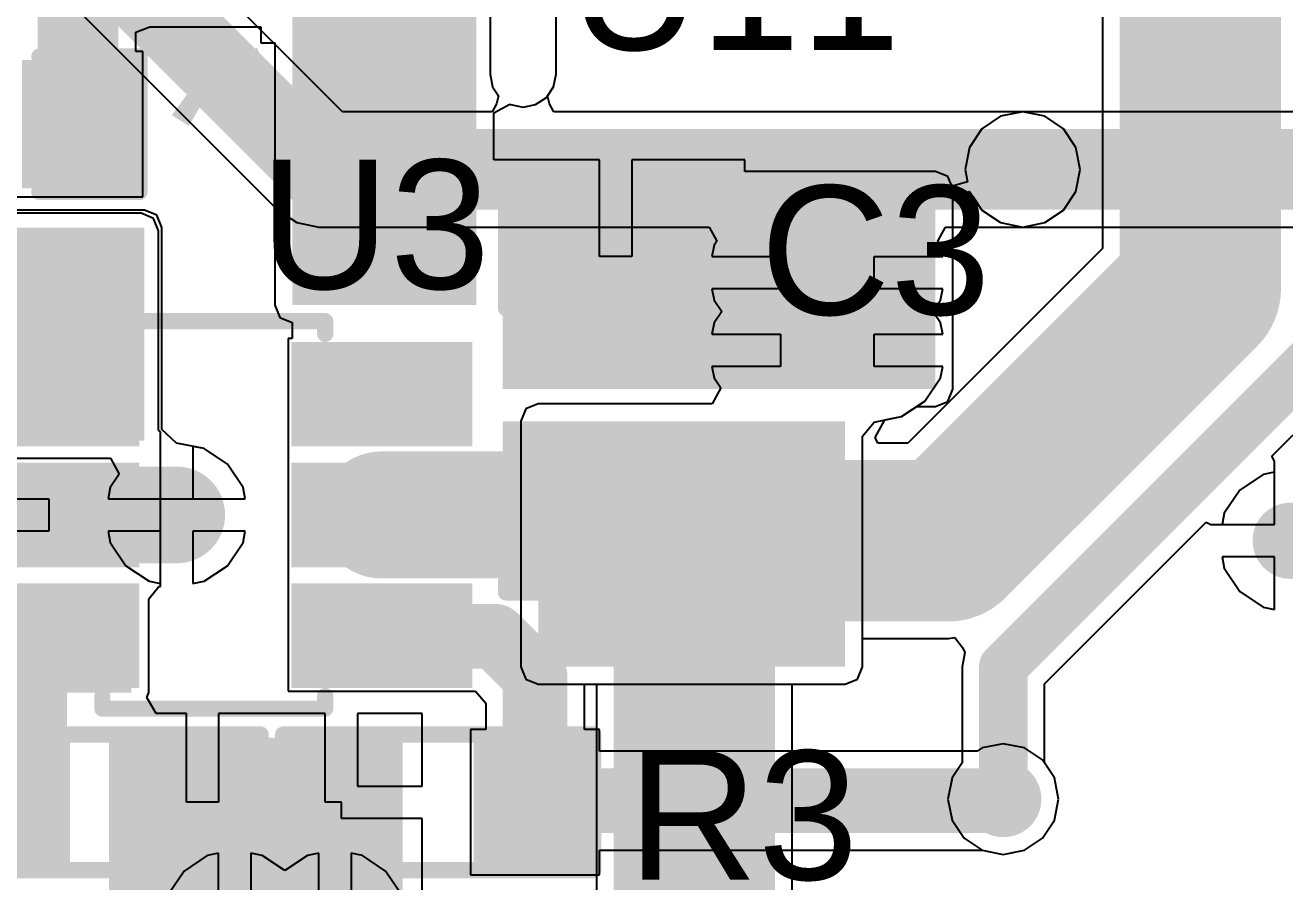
# Model space of a CAD drawing. Header units: millimetres. Extents: x -0.26 to 4.68, y -0.29 to 2.93.
# Drawn here: x 0.9071 to 1.2972, y 0.5914 to 0.8567 of the extents above; entities that cross this region are included whole.
import ezdxf

# ---------------------------------------------------------------- set-up
doc = ezdxf.new("R2010")
doc.units = ezdxf.units.MM
doc.header["$MEASUREMENT"] = 0
for name, color, linetype in [('BottomLayer', 5, 'Continuous'), ('BottomSolder', 6, 'Continuous'), ('TopLayer', 1, 'Continuous'), ('TopOverlay', 2, 'Continuous'), ('TopPaste', 8, 'Continuous'), ('TopSolder', 216, 'Continuous'), ('ViaHoleLayer', 16, 'Continuous')]:
    doc.layers.add(name, color=color, linetype=linetype)
doc.styles.add('Arial', font='arial.ttf', dxfattribs={"height": 0.2})

# ---------------------------------------------------------------- blocks, each defined once
blk = doc.blocks.new('C___0805_21')
at = {"layer": 'TopLayer'}
for points in [[(-0.06, 0.03), (-0.02, 0.03), (-0.02, -0.03), (-0.06, -0.03)], [(0.02, 0.03), (0.06, 0.03), (0.06, -0.03), (0.02, -0.03)]]:
    blk.add_hatch(color=1, dxfattribs=at).paths.add_polyline_path(points)
at = {"layer": 'TopPaste'}
for points in [[(-0.06, 0.03), (-0.02, 0.03), (-0.02, -0.03), (-0.06, -0.03)], [(0.02, 0.03), (0.06, 0.03), (0.06, -0.03), (0.02, -0.03)]]:
    blk.add_hatch(color=8, dxfattribs=at).paths.add_polyline_path(points)
at = {"layer": 'TopSolder'}
for points in [[(-0.06276, 0.03276), (-0.01724, 0.03276), (-0.01724, -0.03276), (-0.06276, -0.03276)], [(0.01724, 0.03276), (0.06276, 0.03276), (0.06276, -0.03276), (0.01724, -0.03276)]]:
    blk.add_hatch(color=216, dxfattribs=at).paths.add_polyline_path(points)
at = {"layer": 'TopOverlay', "const_width": 0.005}
for points in [[(-0.064, 0.034), (-0.064, -0.034)], [(-0.064, 0.034), (-0.024, 0.034)], [(0.024, 0.034), (0.064, 0.034)], [(0.064, 0.034), (0.064, -0.034)], [(-0.064, -0.034), (-0.024, -0.034)], [(0.024, -0.034), (0.064, -0.034)]]:
    blk.add_lwpolyline(points, dxfattribs=at)
at = {"layer": 'TopOverlay', "const_width": 0.0025}
for points in [[(-0.06525, 0.034, 1), (-0.06275, 0.034, 1)], [(-0.06525, 0.034, 1), (-0.06275, 0.034, 1)], [(-0.02525, 0.034, 1), (-0.02275, 0.034, 1)], [(0.02275, 0.034, 1), (0.02525, 0.034, 1)], [(0.06275, 0.034, 1), (0.06525, 0.034, 1)], [(0.06275, 0.034, 1), (0.06525, 0.034, 1)], [(-0.06525, -0.034, 1), (-0.06275, -0.034, 1)], [(-0.06525, -0.034, 1), (-0.06275, -0.034, 1)], [(-0.02525, -0.034, 1), (-0.02275, -0.034, 1)], [(0.02275, -0.034, 1), (0.02525, -0.034, 1)], [(0.06275, -0.034, 1), (0.06525, -0.034, 1)], [(0.06275, -0.034, 1), (0.06525, -0.034, 1)]]:
    blk.add_lwpolyline(points, format="xyb", close=True, dxfattribs=at)
blk = doc.blocks.new('SOT_23_6_34')
at = {"layer": 'TopLayer'}
for points in [[(-0.07559, 0.04961), (-0.02756, 0.04961), (-0.02756, 0.0252), (-0.07559, 0.0252)], [(0.02756, 0.04961), (0.07559, 0.04961), (0.07559, 0.0252), (0.02756, 0.0252)], [(-0.07559, 0.0122), (-0.02756, 0.0122), (-0.02756, -0.0122), (-0.07559, -0.0122)], [(0.02756, 0.0122), (0.07559, 0.0122), (0.07559, -0.0122), (0.02756, -0.0122)], [(-0.07559, -0.0252), (-0.02756, -0.0252), (-0.02756, -0.04961), (-0.07559, -0.04961)], [(0.02756, -0.0252), (0.07559, -0.0252), (0.07559, -0.04961), (0.02756, -0.04961)]]:
    blk.add_hatch(color=1, dxfattribs=at).paths.add_polyline_path(points)
at = {"layer": 'TopPaste'}
for points in [[(-0.07559, 0.04961), (-0.02756, 0.04961), (-0.02756, 0.0252), (-0.07559, 0.0252)], [(0.02756, 0.04961), (0.07559, 0.04961), (0.07559, 0.0252), (0.02756, 0.0252)], [(-0.07559, 0.0122), (-0.02756, 0.0122), (-0.02756, -0.0122), (-0.07559, -0.0122)], [(0.02756, 0.0122), (0.07559, 0.0122), (0.07559, -0.0122), (0.02756, -0.0122)], [(-0.07559, -0.0252), (-0.02756, -0.0252), (-0.02756, -0.04961), (-0.07559, -0.04961)], [(0.02756, -0.0252), (0.07559, -0.0252), (0.07559, -0.04961), (0.02756, -0.04961)]]:
    blk.add_hatch(color=8, dxfattribs=at).paths.add_polyline_path(points)
at = {"layer": 'TopSolder'}
for points in [[(-0.07959, 0.05361), (-0.02356, 0.05361), (-0.02356, 0.0212), (-0.07959, 0.0212)], [(0.02356, 0.05361), (0.07959, 0.05361), (0.07959, 0.0212), (0.02356, 0.0212)], [(-0.07959, 0.0162), (-0.02356, 0.0162), (-0.02356, -0.0162), (-0.07959, -0.0162)], [(0.02356, 0.0162), (0.07959, 0.0162), (0.07959, -0.0162), (0.02356, -0.0162)], [(-0.07959, -0.0212), (-0.02356, -0.0212), (-0.02356, -0.05361), (-0.07959, -0.05361)], [(0.02356, -0.0212), (0.07959, -0.0212), (0.07959, -0.05361), (0.02356, -0.05361)]]:
    blk.add_hatch(color=216, dxfattribs=at).paths.add_polyline_path(points)
at = {"layer": 'TopOverlay', "const_width": 0.005}
for points in [[(-0.035, 0.06), (0.034, 0.06)], [(-0.035, 0.05606), (-0.035, 0.06)], [(0.034, 0.05606), (0.034, 0.06)], [(-0.086, 0.043), (-0.081, 0.038)], [(-0.086, 0.033), (-0.086, 0.043)], [(-0.086, 0.033), (-0.081, 0.038)], [(-0.035, -0.06), (-0.035, -0.05606)], [(0.034, -0.06), (0.034, -0.05606)], [(-0.035, -0.06), (0.034, -0.06)]]:
    blk.add_lwpolyline(points, dxfattribs=at)
at = {"layer": 'TopOverlay', "const_width": 0.0025}
for points in [[(-0.03625, 0.06, 1), (-0.03375, 0.06, 1)], [(-0.03625, 0.06, 1), (-0.03375, 0.06, 1)], [(0.03275, 0.06, 1), (0.03525, 0.06, 1)], [(0.03275, 0.06, 1), (0.03525, 0.06, 1)], [(-0.03625, 0.05606, 1), (-0.03375, 0.05606, 1)], [(0.03275, 0.05606, 1), (0.03525, 0.05606, 1)], [(-0.08725, 0.043, 1), (-0.08475, 0.043, 1)], [(-0.08725, 0.043, 1), (-0.08475, 0.043, 1)], [(-0.08225, 0.038, 1), (-0.07975, 0.038, 1)], [(-0.08225, 0.038, 1), (-0.07975, 0.038, 1)], [(-0.08725, 0.033, 1), (-0.08475, 0.033, 1)], [(-0.08725, 0.033, 1), (-0.08475, 0.033, 1)], [(-0.03625, -0.05606, 1), (-0.03375, -0.05606, 1)], [(0.03275, -0.05606, 1), (0.03525, -0.05606, 1)], [(-0.03625, -0.06, 1), (-0.03375, -0.06, 1)], [(-0.03625, -0.06, 1), (-0.03375, -0.06, 1)], [(0.03275, -0.06, 1), (0.03525, -0.06, 1)], [(0.03275, -0.06, 1), (0.03525, -0.06, 1)]]:
    blk.add_lwpolyline(points, format="xyb", close=True, dxfattribs=at)
blk = doc.blocks.new('R___0603_78')
at = {"layer": 'TopLayer'}
for points in [[(-0.015, 0.0175), (-0.015, -0.0175), (-0.045, -0.0175), (-0.045, 0.0175)], [(0.045, 0.0175), (0.045, -0.0175), (0.015, -0.0175), (0.015, 0.0175)]]:
    blk.add_hatch(color=1, dxfattribs=at).paths.add_polyline_path(points)
at = {"layer": 'TopPaste'}
for points in [[(-0.015, 0.0175), (-0.015, -0.0175), (-0.045, -0.0175), (-0.045, 0.0175)], [(0.045, 0.0175), (0.045, -0.0175), (0.015, -0.0175), (0.015, 0.0175)]]:
    blk.add_hatch(color=8, dxfattribs=at).paths.add_polyline_path(points)
at = {"layer": 'TopSolder'}
for points in [[(-0.011, 0.0215), (-0.011, -0.0215), (-0.049, -0.0215), (-0.049, 0.0215)], [(0.049, 0.0215), (0.049, -0.0215), (0.011, -0.0215), (0.011, 0.0215)]]:
    blk.add_hatch(color=216, dxfattribs=at).paths.add_polyline_path(points)
at = {"layer": 'TopOverlay', "const_width": 0.005}
for points in [[(0.048, 0.021), (-0.048, 0.021)], [(-0.048, 0.021), (-0.048, -0.021)], [(0.048, 0.021), (0.048, -0.021)], [(0.048, -0.021), (-0.048, -0.021)]]:
    blk.add_lwpolyline(points, dxfattribs=at)
at = {"layer": 'TopOverlay', "const_width": 0.0025}
for points in [[(-0.04925, 0.021, 1), (-0.04675, 0.021, 1)], [(-0.04925, 0.021, 1), (-0.04675, 0.021, 1)], [(0.04675, 0.021, 1), (0.04925, 0.021, 1)], [(0.04675, 0.021, 1), (0.04925, 0.021, 1)], [(-0.04925, -0.021, 1), (-0.04675, -0.021, 1)], [(-0.04925, -0.021, 1), (-0.04675, -0.021, 1)], [(0.04675, -0.021, 1), (0.04925, -0.021, 1)], [(0.04675, -0.021, 1), (0.04925, -0.021, 1)]]:
    blk.add_lwpolyline(points, format="xyb", close=True, dxfattribs=at)
blk = doc.blocks.new('R___0603_80')
at = {"layer": 'TopLayer'}
for points in [[(-0.015, 0.0175), (-0.015, -0.0175), (-0.045, -0.0175), (-0.045, 0.0175)], [(0.045, 0.0175), (0.045, -0.0175), (0.015, -0.0175), (0.015, 0.0175)]]:
    blk.add_hatch(color=1, dxfattribs=at).paths.add_polyline_path(points)
at = {"layer": 'TopPaste'}
for points in [[(-0.015, 0.0175), (-0.015, -0.0175), (-0.045, -0.0175), (-0.045, 0.0175)], [(0.045, 0.0175), (0.045, -0.0175), (0.015, -0.0175), (0.015, 0.0175)]]:
    blk.add_hatch(color=8, dxfattribs=at).paths.add_polyline_path(points)
at = {"layer": 'TopSolder'}
for points in [[(-0.011, 0.0215), (-0.011, -0.0215), (-0.049, -0.0215), (-0.049, 0.0215)], [(0.049, 0.0215), (0.049, -0.0215), (0.011, -0.0215), (0.011, 0.0215)]]:
    blk.add_hatch(color=216, dxfattribs=at).paths.add_polyline_path(points)
at = {"layer": 'TopOverlay', "const_width": 0.005}
for points in [[(-0.048, 0.021), (0.048, 0.021)], [(-0.048, -0.021), (-0.048, 0.021)], [(0.048, -0.021), (0.048, 0.021)], [(-0.048, -0.021), (0.048, -0.021)]]:
    blk.add_lwpolyline(points, dxfattribs=at)
at = {"layer": 'TopOverlay', "const_width": 0.0025}
for points in [[(-0.04925, 0.021, 1), (-0.04675, 0.021, 1)], [(-0.04925, 0.021, 1), (-0.04675, 0.021, 1)], [(0.04675, 0.021, 1), (0.04925, 0.021, 1)], [(0.04675, 0.021, 1), (0.04925, 0.021, 1)], [(-0.04925, -0.021, 1), (-0.04675, -0.021, 1)], [(-0.04925, -0.021, 1), (-0.04675, -0.021, 1)], [(0.04675, -0.021, 1), (0.04925, -0.021, 1)], [(0.04675, -0.021, 1), (0.04925, -0.021, 1)]]:
    blk.add_lwpolyline(points, format="xyb", close=True, dxfattribs=at)
blk = doc.blocks.new('C___0603_166')
at = {"layer": 'TopLayer'}
for points in [[(-0.015, 0.0175), (-0.015, -0.0175), (-0.045, -0.0175), (-0.045, 0.0175)], [(0.045, 0.0175), (0.045, -0.0175), (0.015, -0.0175), (0.015, 0.0175)]]:
    blk.add_hatch(color=1, dxfattribs=at).paths.add_polyline_path(points)
at = {"layer": 'TopPaste'}
for points in [[(-0.015, 0.0175), (-0.015, -0.0175), (-0.045, -0.0175), (-0.045, 0.0175)], [(0.045, 0.0175), (0.045, -0.0175), (0.015, -0.0175), (0.015, 0.0175)]]:
    blk.add_hatch(color=8, dxfattribs=at).paths.add_polyline_path(points)
at = {"layer": 'TopSolder'}
for points in [[(-0.01264, 0.01986), (-0.01264, -0.01986), (-0.04736, -0.01986), (-0.04736, 0.01986)], [(0.04736, 0.01986), (0.04736, -0.01986), (0.01264, -0.01986), (0.01264, 0.01986)]]:
    blk.add_hatch(color=216, dxfattribs=at).paths.add_polyline_path(points)
at = {"layer": 'TopOverlay', "const_width": 0.005}
for points in [[(-0.049, 0.021), (-0.018, 0.021)], [(-0.049, -0.021), (-0.049, 0.021)], [(0.018, 0.021), (0.049, 0.021)], [(0.049, -0.021), (0.049, 0.021)], [(-0.049, -0.021), (-0.018, -0.021)], [(0.018, -0.021), (0.049, -0.021)]]:
    blk.add_lwpolyline(points, dxfattribs=at)
at = {"layer": 'TopOverlay', "const_width": 0.0025}
for points in [[(-0.05025, 0.021, 1), (-0.04775, 0.021, 1)], [(-0.05025, 0.021, 1), (-0.04775, 0.021, 1)], [(-0.01925, 0.021, 1), (-0.01675, 0.021, 1)], [(0.01675, 0.021, 1), (0.01925, 0.021, 1)], [(0.04775, 0.021, 1), (0.05025, 0.021, 1)], [(0.04775, 0.021, 1), (0.05025, 0.021, 1)], [(-0.05025, -0.021, 1), (-0.04775, -0.021, 1)], [(-0.05025, -0.021, 1), (-0.04775, -0.021, 1)], [(-0.01925, -0.021, 1), (-0.01675, -0.021, 1)], [(0.01675, -0.021, 1), (0.01925, -0.021, 1)], [(0.04775, -0.021, 1), (0.05025, -0.021, 1)], [(0.04775, -0.021, 1), (0.05025, -0.021, 1)]]:
    blk.add_lwpolyline(points, format="xyb", close=True, dxfattribs=at)

msp = doc.modelspace()

# ---------------------------------------------------------------- hatches: boundary and pattern name
at = {"layer": 'BottomLayer'}
h = msp.add_hatch(color=5, dxfattribs=at)
edge = h.paths.add_edge_path()
edge.add_arc((1.216, 0.812), 0.01181, 0, 360)
for points in [[(0.798, 0.728), (0.944, 0.728), (0.944, 0.794), (0.798, 0.794)], [(1.066, 0.658), (1.161, 0.658), (1.161, 0.734), (1.066, 0.734)]]:
    msp.add_hatch(color=5, dxfattribs=at).paths.add_polyline_path(points)
h = msp.add_hatch(color=5, dxfattribs=at)
edge = h.paths.add_edge_path()
edge.add_arc((0.901, 0.778), 0.01181, 0, 360)
h = msp.add_hatch(color=5, dxfattribs=at)
edge = h.paths.add_edge_path()
edge.add_arc((0.929, 0.778), 0.01181, 0, 360)
h = msp.add_hatch(color=5, dxfattribs=at)
edge = h.paths.add_edge_path()
edge.add_arc((1.141, 0.78), 0.01181, 0, 360)
h = msp.add_hatch(color=5, dxfattribs=at)
edge = h.paths.add_edge_path()
edge.add_arc((1.17, 0.78), 0.01181, 0, 360)
h = msp.add_hatch(color=5, dxfattribs=at)
edge = h.paths.add_edge_path()
edge.add_arc((1.141, 0.756), 0.01181, 0, 360)
h = msp.add_hatch(color=5, dxfattribs=at)
edge = h.paths.add_edge_path()
edge.add_arc((1.17, 0.756), 0.01181, 0, 360)
h = msp.add_hatch(color=5, dxfattribs=at)
edge = h.paths.add_edge_path()
edge.add_arc((1.144, 0.721), 0.01181, 0, 360)
h = msp.add_hatch(color=5, dxfattribs=at)
edge = h.paths.add_edge_path()
edge.add_arc((0.954, 0.705), 0.01181, 0, 360)
h = msp.add_hatch(color=5, dxfattribs=at)
edge = h.paths.add_edge_path()
edge.add_arc((1.144, 0.697), 0.01181, 0, 360)
h = msp.add_hatch(color=5, dxfattribs=at)
edge = h.paths.add_edge_path()
edge.add_arc((1.299, 0.697), 0.01181, 0, 360)
h = msp.add_hatch(color=5, dxfattribs=at)
edge = h.paths.add_edge_path()
edge.add_arc((1.095, 0.672), 0.01181, 0, 360)
h = msp.add_hatch(color=5, dxfattribs=at)
edge = h.paths.add_edge_path()
edge.add_arc((1.119, 0.672), 0.01181, 0, 360)
h = msp.add_hatch(color=5, dxfattribs=at)
edge = h.paths.add_edge_path()
edge.add_arc((1.144, 0.672), 0.01181, 0, 360)
h = msp.add_hatch(color=5, dxfattribs=at)
edge = h.paths.add_edge_path()
edge.add_arc((1.21, 0.617), 0.01181, 0, 360)
at = {"layer": 'BottomSolder'}
h = msp.add_hatch(color=6, dxfattribs=at)
edge = h.paths.add_edge_path()
edge.add_arc((1.216, 0.812), 0.00591, 0, 360)
h = msp.add_hatch(color=6, dxfattribs=at)
edge = h.paths.add_edge_path()
edge.add_arc((1.141, 0.78), 0.00591, 0, 360)
h = msp.add_hatch(color=6, dxfattribs=at)
edge = h.paths.add_edge_path()
edge.add_arc((1.17, 0.78), 0.00591, 0, 360)
h = msp.add_hatch(color=6, dxfattribs=at)
edge = h.paths.add_edge_path()
edge.add_arc((0.929, 0.778), 0.00591, 0, 360)
h = msp.add_hatch(color=6, dxfattribs=at)
edge = h.paths.add_edge_path()
edge.add_arc((1.141, 0.756), 0.00591, 0, 360)
h = msp.add_hatch(color=6, dxfattribs=at)
edge = h.paths.add_edge_path()
edge.add_arc((1.17, 0.756), 0.00591, 0, 360)
h = msp.add_hatch(color=6, dxfattribs=at)
edge = h.paths.add_edge_path()
edge.add_arc((1.144, 0.721), 0.00591, 0, 360)
h = msp.add_hatch(color=6, dxfattribs=at)
edge = h.paths.add_edge_path()
edge.add_arc((0.954, 0.705), 0.00591, 0, 360)
h = msp.add_hatch(color=6, dxfattribs=at)
edge = h.paths.add_edge_path()
edge.add_arc((1.144, 0.697), 0.00591, 0, 360)
h = msp.add_hatch(color=6, dxfattribs=at)
edge = h.paths.add_edge_path()
edge.add_arc((1.299, 0.697), 0.00591, 0, 360)
h = msp.add_hatch(color=6, dxfattribs=at)
edge = h.paths.add_edge_path()
edge.add_arc((1.095, 0.672), 0.00591, 0, 360)
h = msp.add_hatch(color=6, dxfattribs=at)
edge = h.paths.add_edge_path()
edge.add_arc((1.119, 0.672), 0.00591, 0, 360)
h = msp.add_hatch(color=6, dxfattribs=at)
edge = h.paths.add_edge_path()
edge.add_arc((1.144, 0.672), 0.00591, 0, 360)
h = msp.add_hatch(color=6, dxfattribs=at)
edge = h.paths.add_edge_path()
edge.add_arc((1.21, 0.617), 0.00591, 0, 360)
at = {"layer": 'TopLayer'}
for points in [[(0.98982, 0.77), (1.04682, 0.77), (1.04682, 0.93695), (0.98982, 0.93695)], [(1.189, 0.806), (1.055, 0.806), (1.055, 0.744), (1.189, 0.744)], [(0.943, 0.793), (0.788, 0.793), (0.788, 0.728), (0.943, 0.728)], [(1.161, 0.734), (1.055, 0.734), (1.055, 0.684), (1.161, 0.684)], [(1.08, 0.658), (1.161, 0.658), (1.161, 0.693), (1.08, 0.693)], [(0.834, 0.65), (0.94, 0.65), (0.94, 0.681), (0.834, 0.681)], [(0.92, 0.597), (0.92, 0.681), (0.881, 0.681), (0.881, 0.597)], [(0.933, 0.516), (1.024, 0.516), (1.024, 0.636), (0.933, 0.636)]]:
    msp.add_hatch(color=1, dxfattribs=at).paths.add_polyline_path(points)
h = msp.add_hatch(color=1, dxfattribs=at)
edge = h.paths.add_edge_path()
edge.add_arc((1.216, 0.812), 0.01181, 0, 360)
h = msp.add_hatch(color=1, dxfattribs=at)
edge = h.paths.add_edge_path()
edge.add_arc((0.901, 0.778), 0.01181, 0, 360)
h = msp.add_hatch(color=1, dxfattribs=at)
edge = h.paths.add_edge_path()
edge.add_arc((0.929, 0.778), 0.01181, 0, 360)
h = msp.add_hatch(color=1, dxfattribs=at)
edge = h.paths.add_edge_path()
edge.add_arc((1.141, 0.78), 0.01181, 0, 360)
h = msp.add_hatch(color=1, dxfattribs=at)
edge = h.paths.add_edge_path()
edge.add_arc((1.17, 0.78), 0.01181, 0, 360)
h = msp.add_hatch(color=1, dxfattribs=at)
edge = h.paths.add_edge_path()
edge.add_arc((1.141, 0.756), 0.01181, 0, 360)
h = msp.add_hatch(color=1, dxfattribs=at)
edge = h.paths.add_edge_path()
edge.add_arc((1.17, 0.756), 0.01181, 0, 360)
h = msp.add_hatch(color=1, dxfattribs=at)
edge = h.paths.add_edge_path()
edge.add_arc((1.144, 0.721), 0.01181, 0, 360)
h = msp.add_hatch(color=1, dxfattribs=at)
edge = h.paths.add_edge_path()
edge.add_arc((0.954, 0.705), 0.01181, 0, 360)
h = msp.add_hatch(color=1, dxfattribs=at)
edge = h.paths.add_edge_path()
edge.add_arc((1.144, 0.697), 0.01181, 0, 360)
h = msp.add_hatch(color=1, dxfattribs=at)
edge = h.paths.add_edge_path()
edge.add_arc((1.299, 0.697), 0.01181, 0, 360)
h = msp.add_hatch(color=1, dxfattribs=at)
edge = h.paths.add_edge_path()
edge.add_arc((1.095, 0.672), 0.01181, 0, 360)
h = msp.add_hatch(color=1, dxfattribs=at)
edge = h.paths.add_edge_path()
edge.add_arc((1.119, 0.672), 0.01181, 0, 360)
h = msp.add_hatch(color=1, dxfattribs=at)
edge = h.paths.add_edge_path()
edge.add_arc((1.144, 0.672), 0.01181, 0, 360)
h = msp.add_hatch(color=1, dxfattribs=at)
edge = h.paths.add_edge_path()
edge.add_arc((1.21, 0.617), 0.01181, 0, 360)
at = {"layer": 'TopSolder'}
h = msp.add_hatch(color=216, dxfattribs=at)
edge = h.paths.add_edge_path()
edge.add_arc((1.216, 0.812), 0.00591, 0, 360)
h = msp.add_hatch(color=216, dxfattribs=at)
edge = h.paths.add_edge_path()
edge.add_arc((1.141, 0.78), 0.00591, 0, 360)
h = msp.add_hatch(color=216, dxfattribs=at)
edge = h.paths.add_edge_path()
edge.add_arc((1.17, 0.78), 0.00591, 0, 360)
h = msp.add_hatch(color=216, dxfattribs=at)
edge = h.paths.add_edge_path()
edge.add_arc((0.929, 0.778), 0.00591, 0, 360)
h = msp.add_hatch(color=216, dxfattribs=at)
edge = h.paths.add_edge_path()
edge.add_arc((1.141, 0.756), 0.00591, 0, 360)
h = msp.add_hatch(color=216, dxfattribs=at)
edge = h.paths.add_edge_path()
edge.add_arc((1.17, 0.756), 0.00591, 0, 360)
h = msp.add_hatch(color=216, dxfattribs=at)
edge = h.paths.add_edge_path()
edge.add_arc((1.144, 0.721), 0.00591, 0, 360)
h = msp.add_hatch(color=216, dxfattribs=at)
edge = h.paths.add_edge_path()
edge.add_arc((0.954, 0.705), 0.00591, 0, 360)
h = msp.add_hatch(color=216, dxfattribs=at)
edge = h.paths.add_edge_path()
edge.add_arc((1.144, 0.697), 0.00591, 0, 360)
h = msp.add_hatch(color=216, dxfattribs=at)
edge = h.paths.add_edge_path()
edge.add_arc((1.299, 0.697), 0.00591, 0, 360)
h = msp.add_hatch(color=216, dxfattribs=at)
edge = h.paths.add_edge_path()
edge.add_arc((1.095, 0.672), 0.00591, 0, 360)
h = msp.add_hatch(color=216, dxfattribs=at)
edge = h.paths.add_edge_path()
edge.add_arc((1.119, 0.672), 0.00591, 0, 360)
h = msp.add_hatch(color=216, dxfattribs=at)
edge = h.paths.add_edge_path()
edge.add_arc((1.144, 0.672), 0.00591, 0, 360)
h = msp.add_hatch(color=216, dxfattribs=at)
edge = h.paths.add_edge_path()
edge.add_arc((1.21, 0.617), 0.00591, 0, 360)
at = {"layer": 'ViaHoleLayer'}
h = msp.add_hatch(color=16, dxfattribs=at)
edge = h.paths.add_edge_path()
edge.add_arc((1.216, 0.812), 0.00591, 0, 360)
h = msp.add_hatch(color=16, dxfattribs=at)
edge = h.paths.add_edge_path()
edge.add_arc((1.141, 0.78), 0.00591, 0, 360)
h = msp.add_hatch(color=16, dxfattribs=at)
edge = h.paths.add_edge_path()
edge.add_arc((1.17, 0.78), 0.00591, 0, 360)
h = msp.add_hatch(color=16, dxfattribs=at)
edge = h.paths.add_edge_path()
edge.add_arc((0.929, 0.778), 0.00591, 0, 360)
h = msp.add_hatch(color=16, dxfattribs=at)
edge = h.paths.add_edge_path()
edge.add_arc((1.141, 0.756), 0.00591, 0, 360)
h = msp.add_hatch(color=16, dxfattribs=at)
edge = h.paths.add_edge_path()
edge.add_arc((1.17, 0.756), 0.00591, 0, 360)
h = msp.add_hatch(color=16, dxfattribs=at)
edge = h.paths.add_edge_path()
edge.add_arc((1.144, 0.721), 0.00591, 0, 360)
h = msp.add_hatch(color=16, dxfattribs=at)
edge = h.paths.add_edge_path()
edge.add_arc((0.954, 0.705), 0.00591, 0, 360)
h = msp.add_hatch(color=16, dxfattribs=at)
edge = h.paths.add_edge_path()
edge.add_arc((1.144, 0.697), 0.00591, 0, 360)
h = msp.add_hatch(color=16, dxfattribs=at)
edge = h.paths.add_edge_path()
edge.add_arc((1.299, 0.697), 0.00591, 0, 360)
h = msp.add_hatch(color=16, dxfattribs=at)
edge = h.paths.add_edge_path()
edge.add_arc((1.095, 0.672), 0.00591, 0, 360)
h = msp.add_hatch(color=16, dxfattribs=at)
edge = h.paths.add_edge_path()
edge.add_arc((1.119, 0.672), 0.00591, 0, 360)
h = msp.add_hatch(color=16, dxfattribs=at)
edge = h.paths.add_edge_path()
edge.add_arc((1.144, 0.672), 0.00591, 0, 360)
h = msp.add_hatch(color=16, dxfattribs=at)
edge = h.paths.add_edge_path()
edge.add_arc((1.21, 0.617), 0.00591, 0, 360)

# ---------------------------------------------------------------- linework, layer by layer
at = {"layer": 'BottomLayer'}
for p, q in [((1.00539, 0.82984), (0.74362, 1.09162)), ((1.24074, 1.025), (1.24074, 0.78753)), ((0.7975, 0.98727), (0.98538, 0.79938)), ((1.05108, 0.88086), (1.05108, 0.84149)), ((1.07148, 0.84149), (1.07148, 0.87067)), ((1.05108, 0.84149), (1.05186, 0.83759)), ((1.0707, 0.83759), (1.07148, 0.84149)), ((1.05186, 0.83759), (1.0537, 0.83484)), ((1.0537, 0.83484), (1.05305, 0.83237)), ((1.06886, 0.83484), (1.0707, 0.83759)), ((1.06951, 0.83237), (1.06886, 0.83484)), ((1.05305, 0.83237), (1.05171, 0.82984)), ((1.07084, 0.82984), (1.06951, 0.83237)), ((1.05171, 0.82984), (1.00539, 0.82984)), ((1.216, 0.82984), (1.07084, 0.82984)), ((1.22283, 0.82848), (1.216, 0.82984)), ((1.22862, 0.82462), (1.22283, 0.82848)), ((1.23248, 0.81883), (1.22862, 0.82462)), ((1.23384, 0.812), (1.23248, 0.81883)), ((1.23248, 0.80517), (1.23384, 0.812)), ((1.22862, 0.79938), (1.23248, 0.80517)), ((0.944, 0.79941), (0.83276, 0.79941)), ((0.94783, 0.79783), (0.944, 0.79941)), ((0.94941, 0.794), (0.94783, 0.79783)), ((0.98538, 0.79938), (0.98538, 0.79938)), ((0.98538, 0.79938), (0.99117, 0.79552)), ((1.22283, 0.79552), (1.22862, 0.79938)), ((0.94941, 0.73142), (0.94941, 0.794)), ((0.99117, 0.79552), (0.998, 0.79416)), ((0.998, 0.79416), (1.11892, 0.79416)), ((1.11892, 0.79416), (1.12128, 0.78975)), ((1.18972, 0.78975), (1.19208, 0.79416)), ((1.19208, 0.79416), (1.216, 0.79416)), ((1.216, 0.79416), (1.22283, 0.79552)), ((1.12045, 0.78851), (1.11976, 0.785)), ((1.12128, 0.78975), (1.12045, 0.78851)), ((1.19055, 0.78851), (1.18972, 0.78975)), ((1.19124, 0.785), (1.19055, 0.78851)), ((1.11976, 0.785), (1.141, 0.785)), ((1.141, 0.785), (1.141, 0.775)), ((1.17, 0.775), (1.17, 0.785)), ((1.17, 0.785), (1.19124, 0.785)), ((1.24074, 0.78753), (1.18047, 0.72726)), ((1.29321, 0.72318), (1.35707, 0.78705)), ((1.141, 0.775), (1.11976, 0.775)), ((1.11976, 0.775), (1.12045, 0.77149)), ((1.19124, 0.775), (1.17, 0.775)), ((1.19055, 0.77149), (1.19124, 0.775)), ((1.12045, 0.77149), (1.12279, 0.768)), ((1.18821, 0.768), (1.19055, 0.77149)), ((1.12279, 0.768), (1.12045, 0.76451)), ((1.19055, 0.76451), (1.18821, 0.768)), ((1.12045, 0.76451), (1.11976, 0.761)), ((1.11976, 0.761), (1.141, 0.761)), ((1.141, 0.761), (1.141, 0.751)), ((1.17, 0.751), (1.17, 0.761)), ((1.17, 0.761), (1.19124, 0.761)), ((1.19124, 0.761), (1.19055, 0.76451)), ((1.141, 0.751), (1.11976, 0.751)), ((1.11976, 0.751), (1.12045, 0.74749)), ((1.19124, 0.751), (1.17, 0.751)), ((1.19055, 0.74749), (1.19124, 0.751)), ((1.12045, 0.74749), (1.12251, 0.74441)), ((1.18572, 0.74028), (1.19055, 0.74749)), ((1.12251, 0.74441), (1.11984, 0.73941)), ((1.06217, 0.73783), (1.06059, 0.734)), ((1.066, 0.73941), (1.06217, 0.73783)), ((1.11984, 0.73941), (1.066, 0.73941)), ((1.17851, 0.73545), (1.18572, 0.74028)), ((1.06059, 0.734), (1.06059, 0.658)), ((1.17032, 0.72899), (1.17327, 0.73441)), ((1.17327, 0.73441), (1.17851, 0.73545)), ((0.954, 0.72724), (0.94941, 0.73142)), ((0.96251, 0.72555), (0.954, 0.72724)), ((1.17114, 0.72726), (1.17032, 0.72899)), ((1.18047, 0.72726), (1.17114, 0.72726)), ((0.81589, 0.72259), (0.93351, 0.72259)), ((0.93351, 0.72259), (0.93618, 0.71759)), ((0.96972, 0.72072), (0.96251, 0.72555)), ((1.294, 0.7217), (1.29321, 0.72318)), ((1.294, 0.702), (1.294, 0.7217)), ((0.97455, 0.71351), (0.96972, 0.72072)), ((0.93618, 0.71759), (0.93345, 0.71351)), ((0.93345, 0.71351), (0.93276, 0.71)), ((0.93276, 0.71), (0.97524, 0.71)), ((0.97524, 0.71), (0.97455, 0.71351)), ((1.22274, 0.65272), (1.27282, 0.70279)), ((1.27282, 0.70279), (1.2743, 0.702)), ((0.949, 0.7), (0.93276, 0.7)), ((0.93276, 0.7), (0.93345, 0.69649)), ((0.949, 0.68376), (0.949, 0.7)), ((0.97524, 0.7), (0.959, 0.7)), ((0.959, 0.7), (0.959, 0.68376)), ((0.97455, 0.69649), (0.97524, 0.7)), ((1.2743, 0.702), (1.294, 0.702)), ((0.93345, 0.69649), (0.93828, 0.68928)), ((0.96972, 0.68928), (0.97455, 0.69649)), ((1.294, 0.692), (1.27776, 0.692)), ((1.27776, 0.692), (1.27845, 0.68849)), ((1.294, 0.67576), (1.294, 0.692)), ((0.93828, 0.68928), (0.94549, 0.68445)), ((0.96251, 0.68445), (0.96972, 0.68928)), ((1.27845, 0.68849), (1.28328, 0.68128)), ((0.94549, 0.68445), (0.949, 0.68376)), ((0.959, 0.68376), (0.96251, 0.68445)), ((1.28328, 0.68128), (1.29049, 0.67645)), ((1.29049, 0.67645), (1.294, 0.67576)), ((1.16641, 0.658), (1.16641, 0.66674)), ((1.16641, 0.66674), (1.193, 0.66674)), ((1.193, 0.66674), (1.19497, 0.667)), ((1.19497, 0.667), (1.19738, 0.66395)), ((1.19738, 0.66395), (1.19812, 0.66237)), ((1.19812, 0.66237), (1.19726, 0.658)), ((1.06059, 0.658), (1.06217, 0.65417)), ((1.16483, 0.65417), (1.16641, 0.658)), ((1.19726, 0.658), (1.19726, 0.62818)), ((1.06217, 0.65417), (1.066, 0.65259)), ((1.066, 0.65259), (1.08406, 0.65259)), ((1.08406, 0.65259), (1.08406, 0.57885)), ((1.14457, 0.56632), (1.14457, 0.65259)), ((1.14457, 0.65259), (1.161, 0.65259)), ((1.161, 0.65259), (1.16483, 0.65417)), ((1.22274, 0.62818), (1.22274, 0.65272)), ((1.19726, 0.62818), (1.19416, 0.62356)), ((1.22584, 0.62356), (1.22274, 0.62818)), ((1.19416, 0.62356), (1.19286, 0.617)), ((1.22714, 0.617), (1.22584, 0.62356)), ((1.19286, 0.617), (1.19416, 0.61044)), ((1.22584, 0.61044), (1.22714, 0.617)), ((1.19416, 0.61044), (1.19788, 0.60488)), ((1.22212, 0.60488), (1.22584, 0.61044)), ((1.19788, 0.60488), (1.20344, 0.60116)), ((1.21656, 0.60116), (1.22212, 0.60488)), ((1.20344, 0.60116), (1.21, 0.59986)), ((1.21, 0.59986), (1.21656, 0.60116)), ((0.96349, 0.59955), (0.95628, 0.59472)), ((0.967, 0.60024), (0.96349, 0.59955)), ((0.967, 0.584), (0.967, 0.60024)), ((0.98051, 0.59955), (0.977, 0.60024)), ((0.977, 0.60024), (0.977, 0.579)), ((0.9875, 0.59488), (0.98051, 0.59955)), ((0.99449, 0.59955), (0.9875, 0.59488)), ((0.998, 0.60024), (0.99449, 0.59955)), ((0.998, 0.579), (0.998, 0.60024)), ((1.01151, 0.59955), (1.008, 0.60024)), ((1.008, 0.60024), (1.008, 0.584)), ((1.01872, 0.59472), (1.01151, 0.59955)), ((0.95628, 0.59472), (0.95145, 0.58751)), ((1.02355, 0.58751), (1.01872, 0.59472))]:
    msp.add_line(p, q, dxfattribs=at)
for points, const_width in [([(0.731, 1.079), (0.998, 0.812)], 0.025), ([(1.271, 0.775), (1.271, 1.025)], 0.05), ([(1.21, 0.658), (1.51504, 0.96304)], 0.015), ([(0.998, 0.812), (1.216, 0.812)], 0.025), ([(1.193, 0.697), (1.271, 0.775)], 0.05), ([(1.144, 0.697), (1.193, 0.697)], 0.05), ([(1.11432, 0.672), (1.11432, 0.69)], 0.05), ([(1.11432, 0.56632), (1.11432, 0.672)], 0.05), ([(1.21, 0.617), (1.21, 0.658)], 0.015)]:
    msp.add_lwpolyline(points, dxfattribs=dict(at, const_width=const_width))
for points, const_width in [([(0.99175, 0.812, 1), (1.00425, 0.812, 1)], 0.0125), ([(0.99175, 0.812, 1), (1.00425, 0.812, 1)], 0.0125), ([(1.20975, 0.812, 1), (1.22225, 0.812, 1)], 0.0125), ([(1.2585, 0.775, 1), (1.2835, 0.775, 1)], 0.025), ([(1.2585, 0.775, 1), (1.2835, 0.775, 1)], 0.025), ([(1.1315, 0.697, 1), (1.1565, 0.697, 1)], 0.025), ([(1.1805, 0.697, 1), (1.2055, 0.697, 1)], 0.025), ([(1.1805, 0.697, 1), (1.2055, 0.697, 1)], 0.025), ([(1.10182, 0.69, 1), (1.12682, 0.69, 1)], 0.025), ([(1.10182, 0.672, 1), (1.12682, 0.672, 1)], 0.025), ([(1.10182, 0.672, 1), (1.12682, 0.672, 1)], 0.025), ([(1.20625, 0.658, 1), (1.21375, 0.658, 1)], 0.0075), ([(1.20625, 0.658, 1), (1.21375, 0.658, 1)], 0.0075), ([(1.20625, 0.617, 1), (1.21375, 0.617, 1)], 0.0075)]:
    msp.add_lwpolyline(points, format="xyb", close=True, dxfattribs=dict(at, const_width=const_width))
at = {"layer": 'TopLayer'}
for p, q in [((1.07148, 0.84149), (1.07148, 0.87067)), ((0.94133, 0.85454), (0.94565, 0.85618)), ((0.94133, 0.8485), (0.94133, 0.85454)), ((0.94565, 0.85618), (0.94633, 0.85618)), ((0.94633, 0.85618), (0.98002, 0.85618)), ((0.98002, 0.85618), (0.98002, 0.85118)), ((0.98002, 0.85118), (0.98441, 0.85118)), ((0.98441, 0.85118), (0.98441, 0.77)), ((0.94348, 0.8485), (0.94133, 0.8485)), ((0.94348, 0.8035), (0.94348, 0.8485)), ((1.0707, 0.83759), (1.07148, 0.84149)), ((1.06849, 0.83428), (1.0707, 0.83759)), ((1.05223, 0.82949), (1.05723, 0.83217)), ((1.05723, 0.83217), (1.05738, 0.83207)), ((1.05738, 0.83207), (1.06128, 0.8313)), ((1.06128, 0.8313), (1.06518, 0.83207)), ((1.06518, 0.83207), (1.06849, 0.83428)), ((1.05223, 0.815), (1.05223, 0.82949)), ((1.20917, 0.82848), (1.20338, 0.82462)), ((1.216, 0.82984), (1.20917, 0.82848)), ((1.30461, 0.82984), (1.216, 0.82984)), ((1.20338, 0.82462), (1.19952, 0.81883)), ((1.19952, 0.81883), (1.19816, 0.812)), ((1.085, 0.815), (1.05223, 0.815)), ((1.085, 0.785), (1.085, 0.815)), ((1.13, 0.815), (1.095, 0.815)), ((1.095, 0.815), (1.095, 0.785)), ((1.13, 0.81141), (1.13, 0.815)), ((1.189, 0.81141), (1.13, 0.81141)), ((1.19283, 0.80983), (1.189, 0.81141)), ((1.19816, 0.812), (1.19891, 0.8082)), ((1.19396, 0.80709), (1.19283, 0.80983)), ((1.19891, 0.8082), (1.19458, 0.80688)), ((1.19458, 0.80688), (1.19396, 0.80709)), ((1.19441, 0.80325), (1.1994, 0.80522)), ((1.1994, 0.80522), (1.19952, 0.80517)), ((1.19952, 0.80517), (1.20057, 0.80359)), ((1.20057, 0.80359), (1.20338, 0.79938)), ((0.90348, 0.8035), (0.94348, 0.8035)), ((1.19441, 0.80207), (1.19441, 0.80325)), ((1.19441, 0.744), (1.19441, 0.80207)), ((0.943, 0.79841), (0.89345, 0.79841)), ((0.94683, 0.79683), (0.943, 0.79841)), ((0.94841, 0.793), (0.94683, 0.79683)), ((1.20338, 0.79938), (1.20917, 0.79552)), ((0.94841, 0.73122), (0.94841, 0.793)), ((1.20917, 0.79552), (1.216, 0.79416)), ((1.216, 0.79416), (1.312, 0.79416)), ((1.095, 0.785), (1.085, 0.785)), ((0.98441, 0.77), (0.986, 0.76617)), ((0.986, 0.76617), (0.98982, 0.76459)), ((0.98982, 0.76459), (0.98978, 0.75961)), ((0.98978, 0.75961), (0.98856, 0.75961)), ((0.98856, 0.75961), (0.98856, 0.7252)), ((1.19283, 0.74017), (1.19441, 0.744)), ((1.17851, 0.73545), (1.1832, 0.73859)), ((1.1832, 0.73859), (1.189, 0.73859)), ((1.189, 0.73859), (1.19283, 0.74017)), ((1.16641, 0.72938), (1.17, 0.73376)), ((1.17, 0.73376), (1.17851, 0.73545)), ((0.949, 0.73069), (0.94841, 0.73122)), ((0.949, 0.705), (0.949, 0.73069)), ((0.96251, 0.72555), (0.959, 0.72624)), ((0.959, 0.72624), (0.959, 0.71)), ((1.16641, 0.693), (1.16641, 0.72938)), ((0.96972, 0.72072), (0.96251, 0.72555)), ((0.98856, 0.7252), (0.98856, 0.7252)), ((0.98856, 0.7252), (0.98856, 0.7222)), ((0.98856, 0.7222), (0.98856, 0.7222)), ((0.98856, 0.7222), (0.98856, 0.7202)), ((0.97455, 0.71351), (0.96972, 0.72072)), ((0.98856, 0.7202), (0.98856, 0.6898)), ((1.294, 0.71824), (1.29049, 0.71755)), ((1.294, 0.702), (1.294, 0.71824)), ((1.29049, 0.71755), (1.28328, 0.71272)), ((0.88041, 0.71), (0.91443, 0.71)), ((0.91443, 0.71), (0.91443, 0.7)), ((0.959, 0.71), (0.97524, 0.71)), ((0.97524, 0.71), (0.97455, 0.71351)), ((1.28328, 0.71272), (1.27845, 0.70551)), ((0.949, 0.68281), (0.949, 0.705)), ((1.27845, 0.70551), (1.27776, 0.702)), ((0.91443, 0.7), (0.88041, 0.7)), ((0.97524, 0.7), (0.959, 0.7)), ((0.959, 0.7), (0.959, 0.68376)), ((0.97455, 0.69649), (0.97524, 0.7)), ((1.27776, 0.702), (1.294, 0.702)), ((0.96972, 0.68928), (0.97455, 0.69649)), ((1.16641, 0.658), (1.16641, 0.693)), ((1.294, 0.692), (1.27776, 0.692)), ((1.27776, 0.692), (1.27845, 0.68849)), ((1.294, 0.67576), (1.294, 0.692)), ((0.96251, 0.68445), (0.96972, 0.68928)), ((0.98856, 0.6898), (0.98856, 0.6878)), ((0.98856, 0.6878), (0.98856, 0.6878)), ((0.98856, 0.6878), (0.98856, 0.6848)), ((1.27845, 0.68849), (1.28328, 0.68128)), ((0.94541, 0.67905), (0.94844, 0.6828)), ((0.94844, 0.6828), (0.949, 0.68281)), ((0.959, 0.68376), (0.96251, 0.68445)), ((0.98856, 0.6848), (0.98856, 0.6848)), ((0.98856, 0.6848), (0.98856, 0.65039)), ((0.94541, 0.65), (0.94541, 0.67905)), ((1.28328, 0.68128), (1.29049, 0.67645)), ((1.29049, 0.67645), (1.294, 0.67576)), ((1.16483, 0.65417), (1.16641, 0.658)), ((1.08029, 0.6385), (1.08029, 0.65259)), ((1.08029, 0.65259), (1.161, 0.65259)), ((1.161, 0.65259), (1.16483, 0.65417)), ((0.94479, 0.6485), (0.94541, 0.65)), ((0.94769, 0.6435), (0.94479, 0.6485)), ((0.98856, 0.65039), (1.04659, 0.65039)), ((1.04659, 0.65039), (1.04971, 0.64668)), ((1.04971, 0.64668), (1.04971, 0.6385)), ((0.957, 0.6435), (0.94769, 0.6435)), ((0.957, 0.616), (0.957, 0.6435)), ((1, 0.6435), (0.967, 0.6435)), ((0.967, 0.6435), (0.967, 0.616)), ((1, 0.616), (1, 0.6435)), ((1.03, 0.6435), (1.01, 0.6435)), ((1.01, 0.6435), (1.01, 0.621)), ((1.03, 0.621), (1.03, 0.6435)), ((1.04971, 0.6385), (1.045, 0.6385)), ((1.045, 0.6385), (1.045, 0.5935)), ((1.085, 0.6385), (1.08029, 0.6385)), ((1.085, 0.63179), (1.085, 0.6385)), ((1.20344, 0.63284), (1.20188, 0.63179)), ((1.21, 0.63414), (1.20344, 0.63284)), ((1.21656, 0.63284), (1.21, 0.63414)), ((1.22212, 0.62912), (1.21656, 0.63284)), ((1.20188, 0.63179), (1.085, 0.63179)), ((1.22584, 0.62356), (1.22212, 0.62912)), ((1.01, 0.621), (1.03, 0.621)), ((1.22714, 0.617), (1.22584, 0.62356)), ((1.22584, 0.61044), (1.22714, 0.617)), ((0.967, 0.616), (0.957, 0.616)), ((1.005, 0.616), (1, 0.616)), ((1.005, 0.611), (1.005, 0.616)), ((1.03, 0.611), (1.005, 0.611)), ((1.03, 0.5885), (1.03, 0.611)), ((1.22212, 0.60488), (1.22584, 0.61044)), ((1.21656, 0.60116), (1.22212, 0.60488)), ((1.085, 0.5935), (1.085, 0.60121)), ((1.085, 0.60121), (1.20338, 0.60121)), ((1.20338, 0.60121), (1.20344, 0.60116)), ((1.20344, 0.60116), (1.21, 0.59986)), ((1.21, 0.59986), (1.21656, 0.60116)), ((1.045, 0.5935), (1.085, 0.5935))]:
    msp.add_line(p, q, dxfattribs=at)
for points, const_width in [([(0.92348, 0.826), (0.92348, 0.90055)], 0.025), ([(1.00301, 0.82818), (1.00301, 0.89976)], 0.022), ([(1.00301, 0.82818), (1.01782, 0.81337)], 0.022), ([(1.01132, 0.82545), (1.01382, 0.82795)], 0.025), ([(1.216, 0.812), (1.312, 0.812)], 0.025), ([(1.01757, 0.705), (1.09, 0.705)], 0.03937), ([(0.91543, 0.705), (0.954, 0.705)], 0.03), ([(1.01757, 0.6676), (1.01773, 0.66744)], 0.02), ([(1.01773, 0.66744), (1.05256, 0.66744)], 0.02), ([(1.05256, 0.66744), (1.065, 0.655)], 0.02), ([(1.065, 0.616), (1.065, 0.655)], 0.02), ([(0.962, 0.616), (1.005, 0.616)], 0.03), ([(1.0675, 0.614), (1.07, 0.6165)], 0.02), ([(1.07, 0.6165), (1.2095, 0.6165)], 0.02), ([(1.2095, 0.6165), (1.21, 0.617)], 0.02), ([(1.067, 0.614), (1.0675, 0.614)], 0.02), ([(1.065, 0.616), (1.067, 0.614)], 0.015)]:
    msp.add_lwpolyline(points, dxfattribs=dict(at, const_width=const_width))
for points, const_width in [([(0.99751, 0.82818, 1), (1.00851, 0.82818, 1)], 0.011), ([(0.99751, 0.82818, 1), (1.00851, 0.82818, 1)], 0.011), ([(1.00757, 0.82795, 1), (1.02007, 0.82795, 1)], 0.0125), ([(0.91723, 0.826, 1), (0.92973, 0.826, 1)], 0.0125), ([(1.00507, 0.82545, 1), (1.01757, 0.82545, 1)], 0.0125), ([(1.01232, 0.81337, 1), (1.02332, 0.81337, 1)], 0.011), ([(1.20975, 0.812, 1), (1.22225, 0.812, 1)], 0.0125), ([(1.00773, 0.705, 1), (1.02742, 0.705, 1)], 0.01969), ([(1.08016, 0.705, 1), (1.09984, 0.705, 1)], 0.01969), ([(0.90793, 0.705, 1), (0.92293, 0.705, 1)], 0.015), ([(0.9465, 0.705, 1), (0.9615, 0.705, 1)], 0.015), ([(1.01257, 0.6676, 1), (1.02257, 0.6676, 1)], 0.01), ([(1.01273, 0.66744, 1), (1.02273, 0.66744, 1)], 0.01), ([(1.01273, 0.66744, 1), (1.02273, 0.66744, 1)], 0.01), ([(1.04756, 0.66744, 1), (1.05756, 0.66744, 1)], 0.01), ([(1.04756, 0.66744, 1), (1.05756, 0.66744, 1)], 0.01), ([(1.06, 0.655, 1), (1.07, 0.655, 1)], 0.01), ([(1.06, 0.655, 1), (1.07, 0.655, 1)], 0.01), ([(0.9545, 0.616, 1), (0.9695, 0.616, 1)], 0.015), ([(0.9975, 0.616, 1), (1.0125, 0.616, 1)], 0.015), ([(1.06, 0.616, 1), (1.07, 0.616, 1)], 0.01), ([(1.065, 0.6165, 1), (1.075, 0.6165, 1)], 0.01), ([(1.065, 0.6165, 1), (1.075, 0.6165, 1)], 0.01), ([(1.2045, 0.6165, 1), (1.2145, 0.6165, 1)], 0.01), ([(1.2045, 0.6165, 1), (1.2145, 0.6165, 1)], 0.01), ([(1.205, 0.617, 1), (1.215, 0.617, 1)], 0.01), ([(1.062, 0.614, 1), (1.072, 0.614, 1)], 0.01), ([(1.0625, 0.614, 1), (1.0725, 0.614, 1)], 0.01), ([(1.0625, 0.614, 1), (1.0725, 0.614, 1)], 0.01), ([(1.06125, 0.616, 1), (1.06875, 0.616, 1)], 0.0075), ([(1.06325, 0.614, 1), (1.07075, 0.614, 1)], 0.0075)]:
    msp.add_lwpolyline(points, format="xyb", close=True, dxfattribs=dict(at, const_width=const_width))
at = {"layer": 'TopOverlay', "const_width": 0.01}
msp.add_lwpolyline([(0.973, 0.588), (0.985, 0.576)], dxfattribs=at)
at = {"layer": 'TopOverlay', "const_width": 0.005}
msp.add_lwpolyline([(0.9705, 0.588, 1), (0.9755, 0.588, 1)], format="xyb", close=True, dxfattribs=at)

# ---------------------------------------------------------------- block references
for name, p in [('C___0603_166', (0.89348, 0.826)), ('SOT_23_6_34', (0.966, 0.705)), ('R___0603_80', (1.035, 0.616))]:
    msp.add_blockref(name, p)
for name, p, rotation in [('C___0805_21', (1.09, 0.745), 90), ('R___0603_78', (0.932, 0.616), 180)]:
    msp.add_blockref(name, p, dxfattribs=dict(rotation=rotation))

# ---------------------------------------------------------------- texts
at = {"layer": 'TopOverlay', "style": 'Arial'}
for s, height, p in [('U11', 0.04, (1.07568, 0.84901)), ('*', 0.065, (0.947, 0.79356)), ('U3', 0.04, (0.97968, 0.77501)), ('C3', 0.04, (1.13468, 0.76701)), ('R3', 0.04, (1.09368, 0.59201))]:
    msp.add_text(s, height=height, dxfattribs=at).set_placement(p)

doc.saveas('drawing.dxf')
